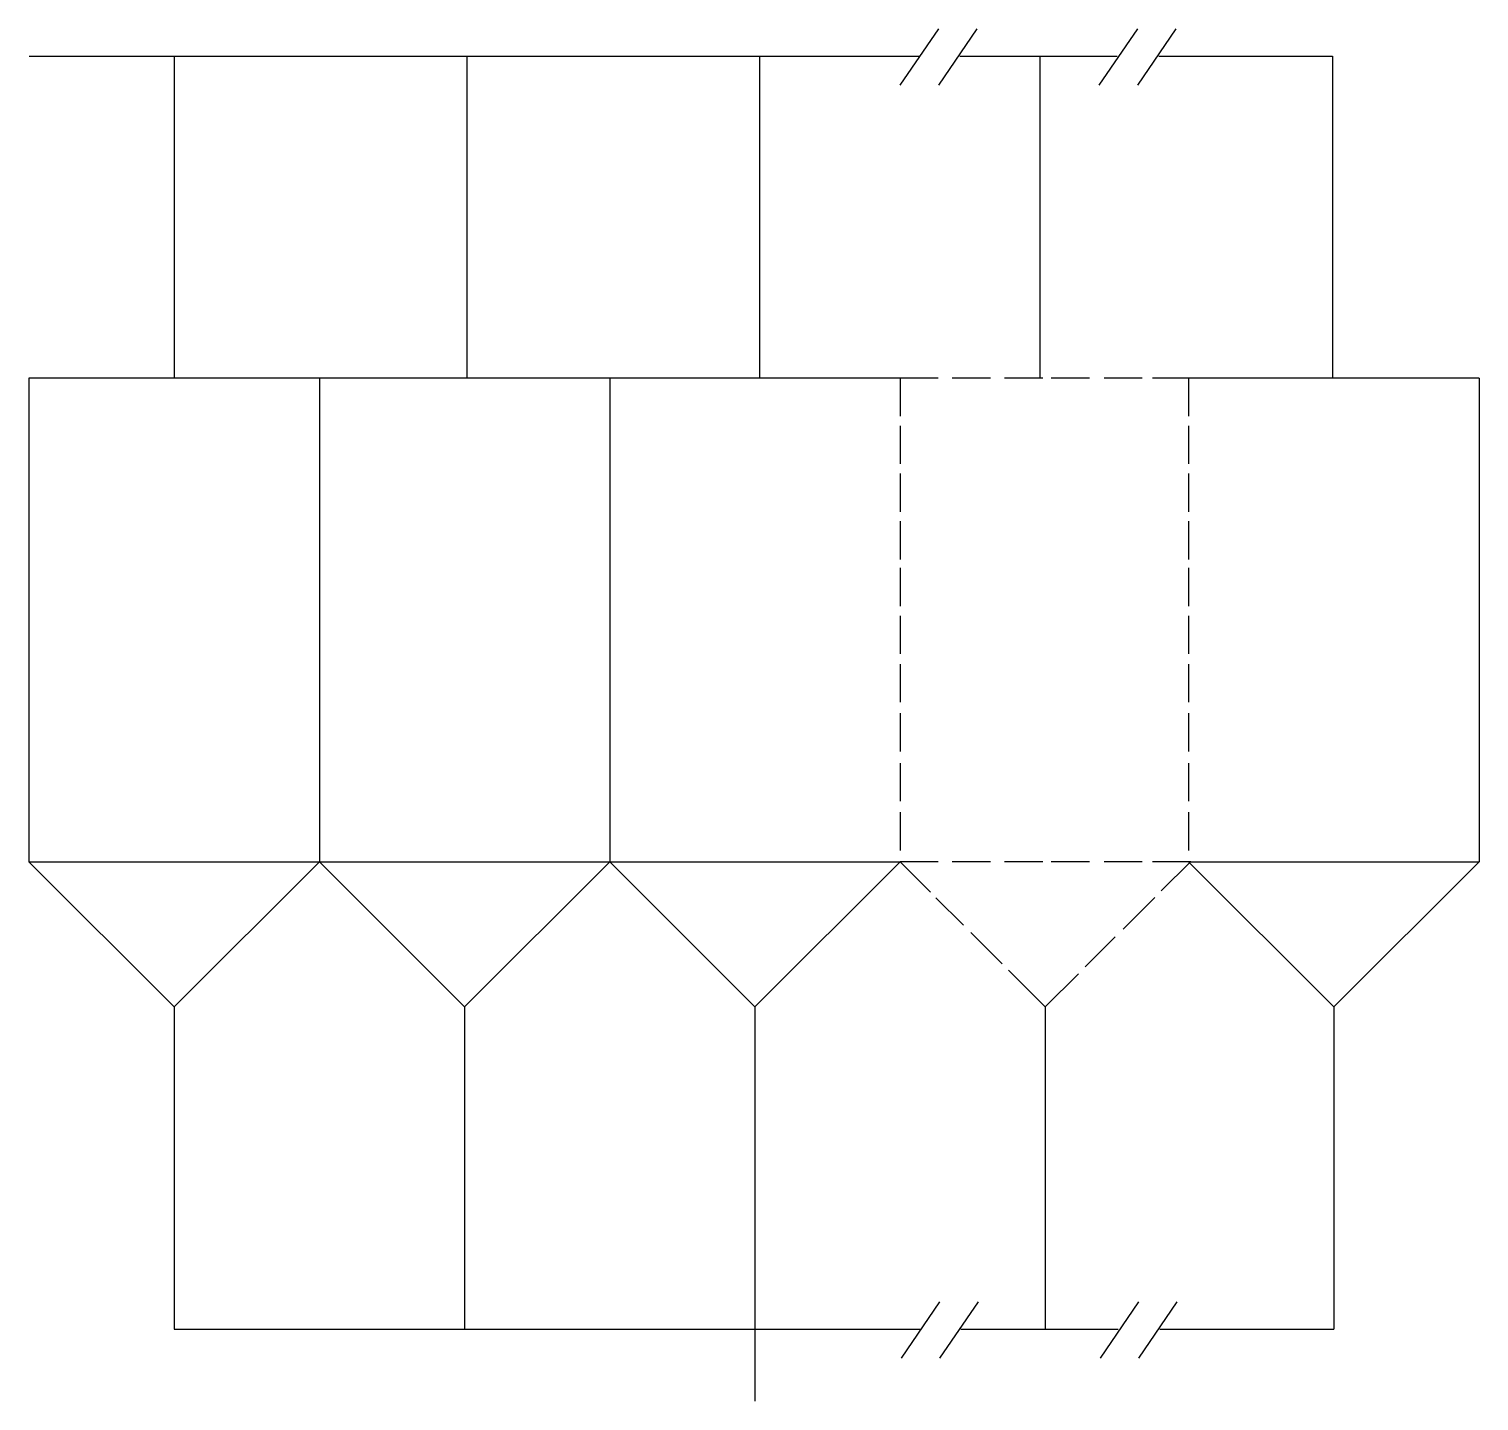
# Model space of a CAD drawing. Extents: x -37.5 to 37.5, y -38.7 to 32.2.
import ezdxf

# ---------------------------------------------------------------- set-up
doc = ezdxf.new("R2010")
doc.units = 0
doc.header["$MEASUREMENT"] = 0
doc.layers.get('0').update_dxf_attribs({"linetype": 'CONTINUOUS'})

msp = doc.modelspace()

# ---------------------------------------------------------------- linework, layer by layer
for p, q in [((9.526228, 32.171863), (7.538673, 29.275713)), ((11.513782, 32.171863), (9.526228, 29.275713)), ((19.804722, 32.171863), (17.817168, 29.275713)), ((21.792276, 32.171863), (19.804722, 29.275713)), ((-37.449596, 30.775408), (8.53245, 30.775408)), ((-29.955, 30.775408), (-29.955, 14.135408)), ((-14.835, 30.775408), (-14.835, 14.135408)), ((0.285, 30.775408), (0.285, 14.135408)), ((10.633579, 30.775408), (18.754158, 30.775408)), ((14.775, 30.775408), (14.775, 14.135408)), ((20.912074, 30.775408), (29.895, 30.775408)), ((29.895, 30.775408), (29.895, 14.135408)), ((-29.955, -18.364592), (-29.955, -35.004592)), ((-14.955, -18.364592), (-14.955, -35.004592)), ((0.045, -18.364592), (0.045, -35.004592)), ((15.045, -18.364592), (15.045, -35.004592)), ((29.955, -18.364592), (29.955, -35.004592)), ((9.586228, -33.608137), (7.598673, -36.504287)), ((11.573782, -33.608137), (9.586228, -36.504287)), ((19.864722, -33.608137), (17.877168, -36.504287)), ((21.852276, -33.608137), (19.864722, -36.504287)), ((-29.955, -35.004592), (8.59245, -35.004592)), ((0.045, -35.004592), (0.045, -38.724626)), ((10.693579, -35.004592), (18.814158, -35.004592)), ((20.972074, -35.004592), (29.955, -35.004592))]:
    msp.add_line(p, q)
at = {"color": 4}
for p, q in [((-37.455, 14.135408), (-37.455, -10.864592)), ((-22.455, 14.135408), (-37.455, 14.135408)), ((-22.455, 14.135408), (-22.455, -10.864592)), ((-7.455, 14.135408), (-22.455, 14.135408)), ((-7.455, 14.135408), (-7.455, -10.864592)), ((7.545, 14.135408), (-7.455, 14.135408)), ((9.519459, 14.135408), (7.545, 14.135408)), ((7.545, 14.135408), (7.545, 12.160949)), ((12.217626, 14.135408), (10.243167, 14.135408)), ((14.915793, 14.135408), (12.941335, 14.135408)), ((17.33484, 14.135408), (15.360381, 14.135408)), ((20.056267, 14.135408), (18.081808, 14.135408)), ((22.568354, 14.135408), (20.593895, 14.135408)), ((37.455, 14.135408), (22.455, 14.135408)), ((22.455, 14.135408), (22.455, 12.160949)), ((24.429459, 14.135408), (22.455, 14.135408)), ((37.455, 14.135408), (37.455, -10.864592)), ((7.545, 11.669841), (7.545, 9.695382)), ((22.455, 11.669841), (22.455, 9.695382)), ((7.545, 9.204274), (7.545, 7.229816)), ((22.455, 9.204274), (22.455, 7.229816)), ((7.545, 6.738708), (7.545, 4.764249)), ((22.455, 6.738708), (22.455, 4.764249)), ((7.545, 4.319661), (7.545, 2.345203)), ((22.455, 4.319661), (22.455, 2.345203)), ((7.545, 1.854095), (7.545, -0.120364)), ((22.455, 1.854095), (22.455, -0.120364)), ((7.545, -0.645199), (7.545, -2.619658)), ((22.455, -0.645199), (22.455, -2.619658)), ((7.545, -3.180546), (7.545, -5.155005)), ((22.455, -3.180546), (22.455, -5.155005)), ((7.545, -5.762413), (7.545, -7.736872)), ((22.455, -5.762413), (22.455, -7.736872)), ((7.545, -8.29776), (7.545, -10.272218)), ((22.455, -8.29776), (22.455, -10.272218)), ((-37.455, -10.864592), (-22.455, -10.864592)), ((-37.455, -10.864592), (-29.955, -18.364592)), ((-29.955, -18.364592), (-22.455, -10.864592)), ((-22.455, -10.864592), (-7.455, -10.864592)), ((-22.455, -10.864592), (-14.955, -18.364592)), ((-14.955, -18.364592), (-7.455, -10.864592)), ((-7.455, -10.864592), (7.545, -10.864592)), ((-7.455, -10.864592), (0.045, -18.364592)), ((0.045, -18.364592), (7.545, -10.864592)), ((7.545, -10.864592), (9.113221, -12.432813)), ((9.519459, -10.864592), (7.545, -10.864592)), ((12.217626, -10.864592), (10.243167, -10.864592)), ((14.915793, -10.864592), (12.941335, -10.864592)), ((17.33484, -10.864592), (15.360381, -10.864592)), ((20.056267, -10.864592), (18.081808, -10.864592)), ((22.568354, -10.864592), (20.593895, -10.864592)), ((21.038775, -12.370818), (22.545, -10.864592)), ((22.455, -10.864592), (37.455, -10.864592)), ((22.455, -10.864592), (29.955, -18.364592)), ((29.955, -18.364592), (37.455, -10.864592)), ((9.401594, -12.721186), (10.821276, -14.140868)), ((19.06453, -14.345062), (20.706037, -12.703556)), ((11.198378, -14.517971), (12.817703, -16.137295)), ((17.112468, -16.297124), (18.665244, -14.744348)), ((13.150441, -16.470033), (15.045, -18.364592)), ((15.045, -18.364592), (16.757547, -16.652045))]:
    msp.add_line(p, q, dxfattribs=at)

doc.saveas('drawing.dxf')
